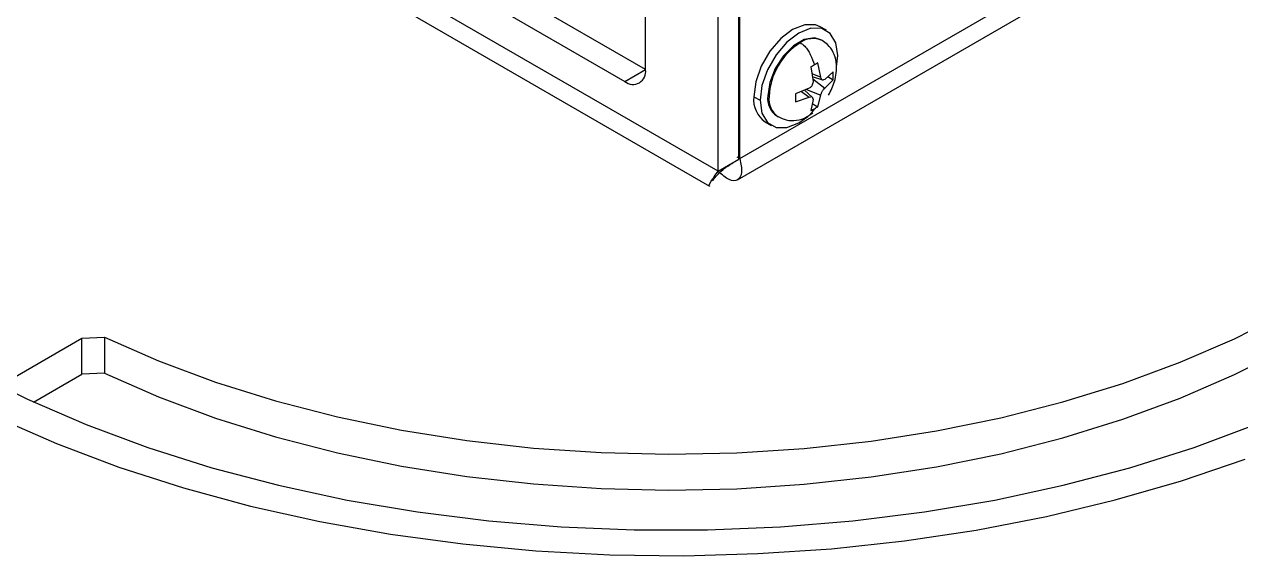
# Model space of a CAD drawing. Header units: millimetres. Extents: x 1258 to 2922, y -135 to 1239.
# Drawn here: x 1738.21 to 1779.73, y 1079.78 to 1097.91 of the extents above; entities that cross this region are included whole.
import ezdxf

# ---------------------------------------------------------------- set-up
doc = ezdxf.new("R2010")
doc.units = ezdxf.units.MM
doc.header["$LTSCALE"] = 6

msp = doc.modelspace()

# ---------------------------------------------------------------- linework, layer by layer
at = {"color": 7, "linetype": 'Continuous', "lineweight": 25}
for p, q in [((1762.63, 1093.328), (1762.63, 1107.617)), ((1762.595, 1093.307), (1762.595, 1106.372)), ((1761.888, 1092.899), (1761.888, 1105.964)), ((1761.888, 1092.899), (1743.68, 1103.411)), ((1759.413, 1096.369), (1747.569, 1103.207)), ((1746.862, 1102.798), (1758.706, 1095.961)), ((1759.413, 1096.369), (1759.413, 1102.902)), ((1744.801, 1102.087), (1761.595, 1092.392)), ((1762.63, 1093.328), (1776.136, 1101.125)), ((1762.552, 1092.606), (1775.386, 1100.015)), ((1765.583, 1097.707), (1765.371, 1097.83)), ((1765.437, 1097.359), (1765.395, 1097.383)), ((1765.393, 1096.111), (1765.288, 1096.593)), ((1765.933, 1096.462), (1765.971, 1096.849)), ((1758.706, 1095.961), (1759.413, 1096.369)), ((1765.056, 1096.459), (1765.129, 1095.958)), ((1765.104, 1096.128), (1765.454, 1096.016)), ((1765.403, 1096.067), (1765.393, 1096.111)), ((1765.819, 1096.287), (1765.526, 1096.034)), ((1765.633, 1096.126), (1765.819, 1096.019)), ((1765.819, 1096.019), (1765.819, 1096.287)), ((1764.996, 1095.728), (1764.525, 1095.541)), ((1765.038, 1095.756), (1764.996, 1095.728)), ((1765.129, 1095.958), (1765.126, 1095.908)), ((1765.526, 1096.034), (1765.49, 1096.017)), ((1765.49, 1095.697), (1765.526, 1095.729)), ((1765.526, 1095.729), (1765.819, 1096.019)), ((1763.108, 1095.441), (1763.32, 1095.318)), ((1763.585, 1095.471), (1763.626, 1095.447)), ((1764.525, 1095.541), (1764.525, 1095.272)), ((1764.525, 1095.272), (1764.996, 1095.423)), ((1765.108, 1095.417), (1764.837, 1095.664)), ((1764.996, 1095.423), (1765.038, 1095.436)), ((1765.129, 1095.346), (1765.056, 1094.966)), ((1765.126, 1095.385), (1765.129, 1095.346)), ((1765.288, 1095.1), (1765.393, 1095.498)), ((1765.393, 1095.498), (1765.403, 1095.545)), ((1764.98, 1094.802), (1765.116, 1094.897)), ((1765.102, 1095.207), (1765.288, 1095.1)), ((1763.496, 1094.582), (1763.708, 1094.46)), ((1763.896, 1094.785), (1763.937, 1094.761)), ((1761.888, 1092.899), (1762.595, 1093.307)), ((1762.525, 1093.389), (1762.63, 1093.328)), ((1737.893, 1085.884), (1740.166, 1087.197)), ((1740.166, 1087.197), (1740.94, 1087.234)), ((1740.166, 1085.972), (1740.166, 1087.197)), ((1740.94, 1087.234), (1740.94, 1086.009)), ((1738.521, 1085.022), (1740.166, 1085.972)), ((1740.94, 1086.009), (1740.166, 1085.972))]:
    msp.add_line(p, q, dxfattribs=at)
at = {"color": 8, "linetype": 'Continuous', "lineweight": 25}
for p, q in [((1765.089, 1096.234), (1765.393, 1096.111)), ((1764.91, 1095.693), (1765.393, 1095.498)), ((1765.116, 1096.049), (1765.526, 1095.729)), ((1764.737, 1095.625), (1764.996, 1095.423))]:
    msp.add_line(p, q, dxfattribs=at)
at = {"color": 7, "linetype": 'Continuous', "lineweight": 25, "flags": 128}
for points in [[(1765.371, 1097.83), (1765.213, 1097.895), (1764.843, 1097.899), (1764.433, 1097.737), (1764.024, 1097.426), (1763.654, 1096.995), (1763.361, 1096.487), (1763.172, 1095.951), (1763.108, 1095.441)], [(1765.971, 1096.849), (1765.906, 1097.285), (1765.718, 1097.603), (1765.425, 1097.772), (1765.055, 1097.776), (1764.646, 1097.615), (1764.236, 1097.303), (1763.866, 1096.872), (1763.573, 1096.364), (1763.385, 1095.829), (1763.32, 1095.318)], [(1765.395, 1097.383), (1765.176, 1097.45), (1764.83, 1097.396), (1764.461, 1097.183), (1764.115, 1096.838), (1763.833, 1096.402), (1763.649, 1095.927), (1763.585, 1095.471)], [(1763.32, 1095.318), (1763.385, 1094.883), (1763.573, 1094.564), (1763.866, 1094.395), (1764.236, 1094.391), (1764.646, 1094.553), (1764.949, 1094.769)], [(1765.043, 1094.853), (1765.055, 1094.864), (1765.09, 1094.898)], [(1740.94, 1087.234), (1742.788, 1086.425), (1744.737, 1085.699), (1746.776, 1085.061), (1748.893, 1084.514), (1751.076, 1084.062), (1753.312, 1083.707), (1755.588, 1083.451), (1757.891, 1083.296), (1760.209, 1083.242), (1762.526, 1083.289), (1764.831, 1083.439), (1767.109, 1083.689), (1769.348, 1084.038), (1771.535, 1084.484), (1773.656, 1085.025), (1775.7, 1085.658), (1777.655, 1086.378), (1779.509, 1087.182), (1781.252, 1088.065)], [(1740.94, 1086.009), (1742.788, 1085.2), (1744.737, 1084.474), (1746.776, 1083.836), (1748.893, 1083.29), (1751.076, 1082.837), (1753.312, 1082.482), (1755.588, 1082.226), (1757.891, 1082.071), (1760.209, 1082.017), (1762.526, 1082.065), (1764.831, 1082.214), (1767.109, 1082.464), (1769.348, 1082.813), (1771.535, 1083.259), (1773.656, 1083.8), (1775.7, 1084.433), (1777.655, 1085.153), (1779.509, 1085.957), (1781.252, 1086.84)], [(1736.429, 1086.061), (1738.318, 1085.116), (1740.317, 1084.252), (1742.419, 1083.472), (1744.612, 1082.781), (1746.884, 1082.182), (1749.225, 1081.678), (1751.622, 1081.272), (1754.063, 1080.965), (1756.536, 1080.76), (1759.028, 1080.657), (1761.526, 1080.657), (1764.018, 1080.759), (1766.491, 1080.964), (1768.932, 1081.271), (1771.329, 1081.677), (1773.67, 1082.181), (1775.943, 1082.78), (1778.135, 1083.471), (1780.237, 1084.251)], [(1737.289, 1084.483), (1739.309, 1083.602), (1741.429, 1082.805), (1743.641, 1082.094), (1745.932, 1081.474), (1748.292, 1080.947), (1750.71, 1080.515), (1753.173, 1080.181), (1755.671, 1079.946), (1758.191, 1079.812), (1760.721, 1079.779), (1763.249, 1079.848), (1765.763, 1080.017), (1768.25, 1080.286), (1770.699, 1080.655), (1773.098, 1081.12), (1775.436, 1081.68), (1777.7, 1082.333), (1779.881, 1083.074)]]:
    msp.add_lwpolyline(points, dxfattribs=at)
at = {"color": 8, "linetype": 'Continuous', "lineweight": 25}
for centre, radius, start, end in [((1765.126, 1096.671), 0.754, 65.6929, 125.6176), ((1764.339, 1095.356), 0.719, 172.7273, 236.1117)]:
    msp.add_arc(centre, radius, start, end, dxfattribs=at)
at = {"color": 7, "linetype": 'Continuous', "lineweight": 25}
for centre, radius, start, end in [((1765.929, 1095.342), 2.305, 122.6055, 177.3945), ((1758.982, 1096.299), 0.437, 230.7967, 9.214), ((1764.012, 1095.333), 0.911, 173.1955, 235.4923), ((1764.293, 1095.378), 0.714, 172.4814, 236.2064)]:
    msp.add_arc(centre, radius, start, end, dxfattribs=at)
for points, knots in [([(1765.662, 1095.497), (1765.737, 1095.648), (1765.856, 1095.892), (1765.933, 1096.283), (1765.935, 1096.628), (1765.838, 1096.958), (1765.668, 1097.204), (1765.503, 1097.315), (1765.437, 1097.359)], [0, 0, 0, 0, 0.225449, 0.362472, 0.544562, 0.721176, 0.888899, 1, 1, 1, 1]), ([(1764.687, 1097.284), (1764.741, 1097.249), (1764.837, 1097.186), (1764.957, 1097.036), (1765.072, 1096.817), (1765.133, 1096.645), (1765.176, 1096.525)], [0, 0, 0, 0, 0.2330012, 0.4184346, 0.591328, 1, 1, 1, 1]), ([(1765.176, 1096.525), (1765.154, 1096.512), (1765.115, 1096.49), (1765.074, 1096.469), (1765.056, 1096.459)], [0, 0, 0, 0, 0.559869, 1, 1, 1, 1]), ([(1765.288, 1096.593), (1765.268, 1096.58), (1765.232, 1096.557), (1765.193, 1096.535), (1765.176, 1096.525)], [0, 0, 0, 0, 0.560075, 1, 1, 1, 1]), ([(1765.038, 1095.756), (1765.049, 1095.766), (1765.07, 1095.786), (1765.095, 1095.824), (1765.116, 1095.865), (1765.122, 1095.893), (1765.126, 1095.908)], [0, 0, 0, 0, 0.250273, 0.5, 0.749727, 1, 1, 1, 1]), ([(1765.403, 1096.067), (1765.407, 1096.058), (1765.416, 1096.039), (1765.437, 1096.021), (1765.462, 1096.012), (1765.481, 1096.015), (1765.49, 1096.017)], [0, 0, 0, 0, 0.250273, 0.5, 0.749727, 1, 1, 1, 1]), ([(1765.49, 1095.697), (1765.481, 1095.686), (1765.462, 1095.665), (1765.437, 1095.627), (1765.416, 1095.586), (1765.407, 1095.559), (1765.403, 1095.545)], [0, 0, 0, 0, 0.250273, 0.5, 0.749727, 1, 1, 1, 1]), ([(1765.126, 1095.385), (1765.122, 1095.394), (1765.116, 1095.412), (1765.095, 1095.429), (1765.07, 1095.439), (1765.049, 1095.437), (1765.038, 1095.436)], [0, 0, 0, 0, 0.250273, 0.5, 0.749727, 1, 1, 1, 1]), ([(1764.982, 1094.799), (1765, 1094.81), (1765.082, 1094.861), (1765.135, 1094.956), (1765.176, 1095.03)], [0, 0, 0, 0, 0.217327, 1, 1, 1, 1]), ([(1765.056, 1094.966), (1765.079, 1094.977), (1765.12, 1094.998), (1765.159, 1095.02), (1765.176, 1095.03)], [0, 0, 0, 0, 0.560075, 1, 1, 1, 1]), ([(1765.176, 1095.03), (1765.198, 1095.042), (1765.236, 1095.065), (1765.272, 1095.089), (1765.288, 1095.1)], [0, 0, 0, 0, 0.559869, 1, 1, 1, 1]), ([(1763.937, 1094.761), (1764.028, 1094.718), (1764.235, 1094.62), (1764.57, 1094.628), (1764.832, 1094.694), (1764.962, 1094.788), (1764.98, 1094.802)], [0, 0, 0, 0, 0.257941, 0.586432, 0.942674, 1, 1, 1, 1]), ([(1761.699, 1092.573), (1761.699, 1092.573), (1761.689, 1092.551), (1761.722, 1092.613), (1761.838, 1092.752), (1762.047, 1092.964), (1762.28, 1093.116), (1762.402, 1093.196)], [0, 0, 0, 0, 0.007496, 0.265943, 0.47686, 0.725919, 1, 1, 1, 1]), ([(1761.597, 1092.397), (1761.596, 1092.396), (1761.559, 1092.356), (1761.612, 1092.527), (1761.798, 1092.779), (1761.888, 1092.899)], [0, 0, 0, 0, 0.01912, 0.528888, 1, 1, 1, 1])]:
    msp.add_open_spline(points, degree=3, knots=knots, dxfattribs=at)
msp.add_open_spline([(1762.63, 1093.328), (1762.665, 1093.158), (1762.734, 1092.82), (1762.575, 1092.566), (1762.276, 1092.555), (1762.017, 1092.784), (1761.888, 1092.899)], degree=3, dxfattribs=at)

doc.saveas('drawing.dxf')
